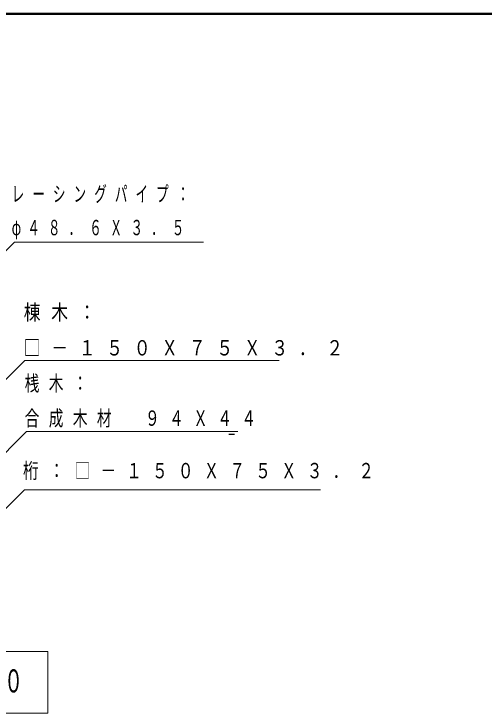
# Model space of a CAD drawing. Units: millimetres on the paper. Extents: x -365 to 0, y 0 to 257.
# Drawn here: x -273.8 to -206.6, y 157 to 257 of the extents above; entities that cross this region are included whole.
import ezdxf

# ---------------------------------------------------------------- set-up
doc = ezdxf.new("R2010")
doc.units = ezdxf.units.MM
doc.layers.add('1_100', color=7, linetype='Continuous', lineweight=25)
doc.layers.add('NAKAMURA図枠', color=7, linetype='Continuous', lineweight=13)
doc.styles.add('ＭＳ ゴシック', font='')
doc.styles.get('ＭＳ ゴシック').set_extended_font_data('MS Gothic')

msp = doc.modelspace()

# ---------------------------------------------------------------- linework, layer by layer
at = {"layer": '1_100'}
msp.add_line((-242.263, 196.85), (-243.063, 196.85), dxfattribs=at)
msp.add_line((-242.263, 196.85), (-243.063, 196.85), dxfattribs=at)
msp.add_line((-242.263, 196.85), (-243.063, 196.85), dxfattribs=at)
msp.add_line((-242.263, 196.85), (-243.063, 196.85), dxfattribs=at)
at = {"layer": '1_100', "lineweight": 13}
for p, q in [((-268.929, 165.808), (-325.729, 165.808)), ((-268.929, 157.008), (-268.929, 165.808)), ((-325.729, 157.008), (-268.929, 157.008))]:
    msp.add_line(p, q, dxfattribs=at)
for points in [[(-281.944, 216.101), (-273.696, 224.35), (-246.696, 224.35)], [(-284.112, 195.525), (-272.217, 207.42), (-235.843, 207.42)], [(-282.271, 186.949), (-271.965, 197.256), (-241.768, 197.256)], [(-283.449, 177.722), (-272.259, 188.913), (-229.965, 188.913)]]:
    msp.add_lwpolyline(points, dxfattribs=at)
at = {"layer": 'NAKAMURA図枠', "lineweight": 50}
msp.add_line((0, 257), (-365, 257), dxfattribs=at)

# ---------------------------------------------------------------- texts
at = {"layer": '1_100', "style": 'ＭＳ ゴシック'}
for s, insert, char_height, attachment_point in [('\\T1.64;\\W0.6;レーシングパイプ：', (-274.113, 231.15), 2.199, 4), ('\\T1.64;\\W0.6;φ４８．６Ｘ３．５', (-274.113, 226.15), 2.199, 4), ('\\T1.64;\\W0.8;棟木：', (-272.386, 214.22), 2.199, 4), ('\\T1.64;\\W0.8;□－１５０Ｘ７５Ｘ３．２', (-272.386, 209.22), 2.199, 4), ('\\T1.64;\\W0.7;桟木：', (-272.249, 204.056), 2.199, 4), ('\\T1.64;\\W0.7;合成木材\u3000９４Ｘ４４', (-272.249, 199.056), 2.199, 4), ('\\T1.64;\\W0.75;桁：□－１５０Ｘ７５Ｘ３．２', (-272.486, 191.563), 2.199, 4), ('\\T1.64;\\W0.6;屋根伏図\u3000Ｓ＝１／１００', (-297.329, 161.408), 3.299, 5)]:
    msp.add_mtext(s, dxfattribs=dict(at, insert=insert, char_height=char_height, attachment_point=attachment_point))

doc.saveas('drawing.dxf')
